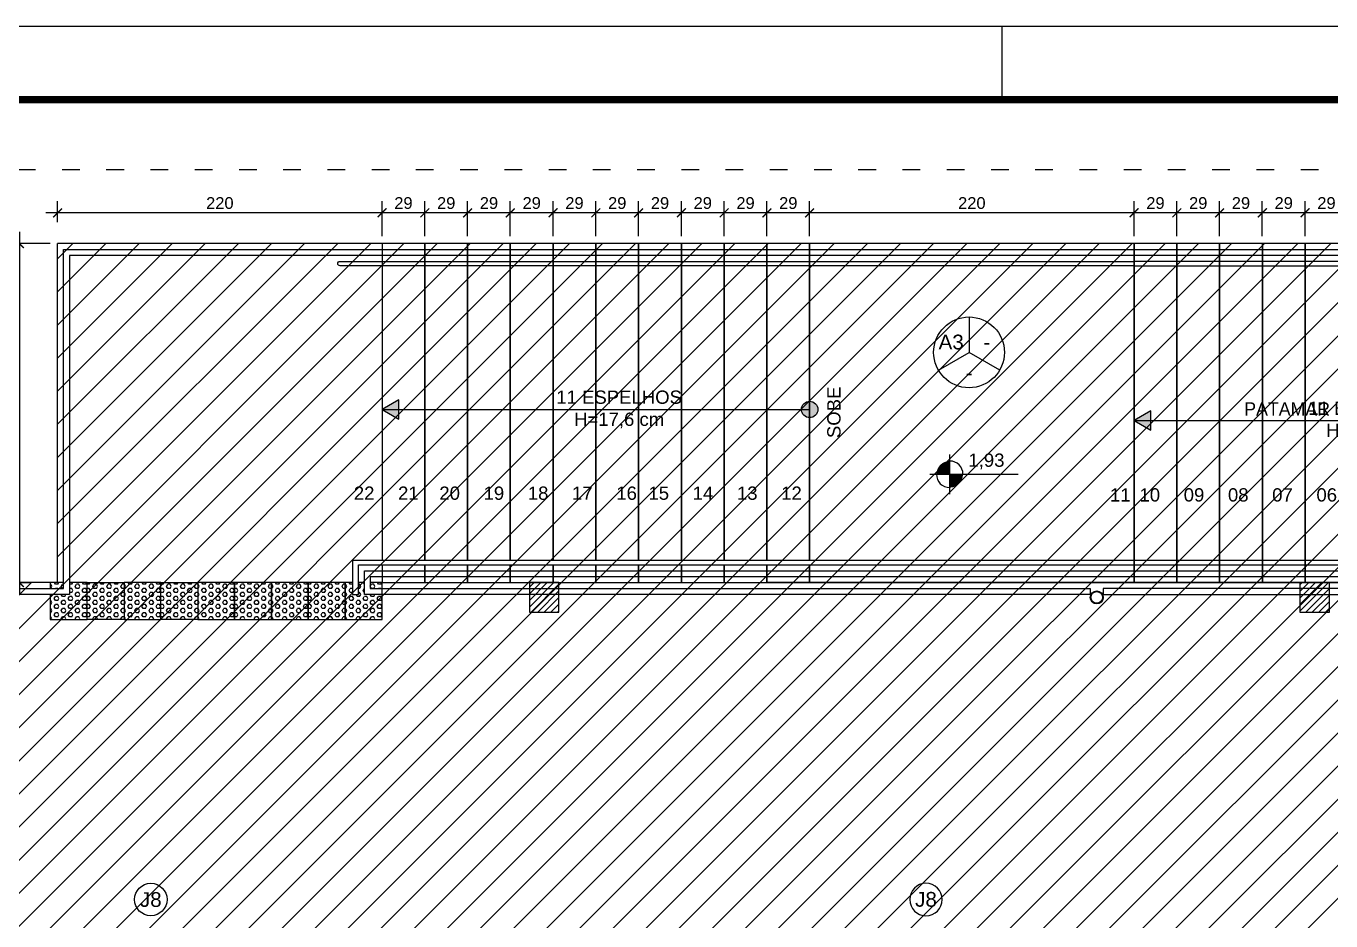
# Model space of a CAD drawing. Header units: millimetres. Extents: x 271 to 8721, y -7686 to -4716.
# Drawn here: x 4359 to 5244, y -5324 to -4716 of the extents above; entities that cross this region are included whole.
import ezdxf
from ezdxf.enums import TextEntityAlignment as Align

# ---------------------------------------------------------------- set-up
doc = ezdxf.new("R2010")
doc.units = ezdxf.units.MM
doc.linetypes.add('ACAD_ISO03W100', pattern=[30, 12, -18])
for name, color, linetype in [('3', 1, 'Continuous'), ('construir', 10, 'Continuous'), ('COTA', 8, 'Continuous'), ('Estrutura', 49, 'Continuous'), ('LEGENDA', 7, 'Continuous'), ('PISO', 3, 'Continuous'), ('PISO02', 8, 'Continuous'), ('PODOTÁTIL INTERNO', 142, 'Continuous'), ('Projeções', 6, 'ACAD_ISO03W100'), ('Texto', 7, 'Continuous'), ('VISTA 02', 1, 'Continuous')]:
    doc.layers.add(name, color=color, linetype=linetype)
doc.styles.add('ARIAL', font='Arial.ttf')
doc.dimstyles.new('COTA 50', dxfattribs={"dimscale": 0.5, "dimtxt": 16, "dimasz": 12, "dimexe": 16, "dimexo": 10, "dimgap": 5, "dimtad": 1, "dimrnd": 0.5, "dimtxsty": 'ARIAL', "dimblk": 'ARCHTICK', "dimcen": 2.5, "dimdle": 16, "dimclrd": 8, "dimclre": 8, "dimclrt": 7, "dimadec": 0, "dimazin": 0, "dimtfac": 1, "dimtmove": 1, "dimatfit": 3, "dimfxl": 1, "dimarcsym": 0})
pattern_1 = [(45, (-3724.3615, -17473.5864), (-2.245064, 2.245064), [])]

# ---------------------------------------------------------------- blocks, each defined once
blk = doc.blocks.new('A1 SEM ABA')
at = {"layer": 'LEGENDA'}
blk.add_line((-74, 58.4), (-74, 59.4), dxfattribs=at)
blk.add_lwpolyline([(-169, 59.4), (0, 59.4), (0, 0), (-169, 0), (-169, 59.4)], close=True, dxfattribs=at)
at = {"layer": 'LEGENDA', "const_width": 0.1}
blk.add_lwpolyline([(-1, 58.4), (-1, 1), (-166.5, 1), (-166.5, 58.4)], close=True, dxfattribs=at)
blk = doc.blocks.new('IND.ESQ.')
at = {"layer": 'Texto'}
blk.add_circle((0, 0), 5.5, dxfattribs=at)
at = {"layer": 'Texto', "style": 'ARIAL'}
blk.add_attdef('PP', text='', height=5, dxfattribs=at).set_placement((0, 0), align=Align.MIDDLE_CENTER)
blk = doc.blocks.new('_ArchTick')
at = {"layer": 'Texto', "color": 0, "const_width": 0.15}
blk.add_lwpolyline([(-0.5, -0.5), (0.5, 0.5)], dxfattribs=at)
blk = doc.blocks.new('*D293')
at = {"layer": 'COTA', "color": 8, "lineweight": -2, "transparency": 16777216}
for p, q in [((4600.71, -4859.09), (4600.71, -4835.19)), ((4629.71, -4859.09), (4629.71, -4835.19)), ((4637.71, -4843.19), (4592.71, -4843.19))]:
    blk.add_line(p, q, dxfattribs=at)
at = {"layer": 'Defpoints', "color": 0, "lineweight": -3, "transparency": 16777216}
for p in [(4600.71, -4843.19), (4600.71, -4864.09), (4629.71, -4864.09)]:
    blk.add_point(p, dxfattribs=at)
at = {"layer": 'COTA', "color": 8, "lineweight": -2, "transparency": 16777216, "xscale": 6, "yscale": 6, "zscale": 6, "rotation": 180}
blk.add_blockref('_ArchTick', (4600.71, -4843.19), dxfattribs=at)
at = {"layer": 'COTA', "color": 8, "lineweight": -2, "transparency": 16777216, "xscale": 6, "yscale": 6, "zscale": 6}
blk.add_blockref('_ArchTick', (4629.71, -4843.19), dxfattribs=at)
at = {"layer": 'COTA', "color": 7, "lineweight": -2, "transparency": 16777216, "insert": (4615.21, -4836.6), "char_height": 8, "attachment_point": 5, "style": 'ARIAL'}
blk.add_mtext('29', dxfattribs=at)
blk = doc.blocks.new('*D294')
at = {"layer": 'COTA', "color": 8, "lineweight": -2, "transparency": 16777216}
for p, q in [((4629.71, -4859.09), (4629.71, -4835.19)), ((4658.71, -4859.09), (4658.71, -4835.19)), ((4666.71, -4843.19), (4621.71, -4843.19))]:
    blk.add_line(p, q, dxfattribs=at)
at = {"layer": 'Defpoints', "color": 0, "lineweight": -3, "transparency": 16777216}
for p in [(4629.71, -4843.19), (4629.71, -4864.09), (4658.71, -4864.09)]:
    blk.add_point(p, dxfattribs=at)
at = {"layer": 'COTA', "color": 8, "lineweight": -2, "transparency": 16777216, "xscale": 6, "yscale": 6, "zscale": 6, "rotation": 180}
blk.add_blockref('_ArchTick', (4629.71, -4843.19), dxfattribs=at)
at = {"layer": 'COTA', "color": 8, "lineweight": -2, "transparency": 16777216, "xscale": 6, "yscale": 6, "zscale": 6}
blk.add_blockref('_ArchTick', (4658.71, -4843.19), dxfattribs=at)
at = {"layer": 'COTA', "color": 7, "lineweight": -2, "transparency": 16777216, "insert": (4644.21, -4836.6), "char_height": 8, "attachment_point": 5, "style": 'ARIAL'}
blk.add_mtext('29', dxfattribs=at)
blk = doc.blocks.new('*D295')
at = {"layer": 'COTA', "color": 8, "lineweight": -2, "transparency": 16777216}
for p, q in [((4658.71, -4859.09), (4658.71, -4835.19)), ((4687.71, -4859.09), (4687.71, -4835.19)), ((4695.71, -4843.19), (4650.71, -4843.19))]:
    blk.add_line(p, q, dxfattribs=at)
at = {"layer": 'Defpoints', "color": 0, "lineweight": -3, "transparency": 16777216}
for p in [(4658.71, -4843.19), (4658.71, -4864.09), (4687.71, -4864.09)]:
    blk.add_point(p, dxfattribs=at)
at = {"layer": 'COTA', "color": 8, "lineweight": -2, "transparency": 16777216, "xscale": 6, "yscale": 6, "zscale": 6, "rotation": 180}
blk.add_blockref('_ArchTick', (4658.71, -4843.19), dxfattribs=at)
at = {"layer": 'COTA', "color": 8, "lineweight": -2, "transparency": 16777216, "xscale": 6, "yscale": 6, "zscale": 6}
blk.add_blockref('_ArchTick', (4687.71, -4843.19), dxfattribs=at)
at = {"layer": 'COTA', "color": 7, "lineweight": -2, "transparency": 16777216, "insert": (4673.21, -4836.6), "char_height": 8, "attachment_point": 5, "style": 'ARIAL'}
blk.add_mtext('29', dxfattribs=at)
blk = doc.blocks.new('*D296')
at = {"layer": 'COTA', "color": 8, "lineweight": -2, "transparency": 16777216}
for p, q in [((4687.71, -4859.09), (4687.71, -4835.19)), ((4716.71, -4859.09), (4716.71, -4835.19)), ((4724.71, -4843.19), (4679.71, -4843.19))]:
    blk.add_line(p, q, dxfattribs=at)
at = {"layer": 'Defpoints', "color": 0, "lineweight": -3, "transparency": 16777216}
for p in [(4687.71, -4843.19), (4687.71, -4864.09), (4716.71, -4864.09)]:
    blk.add_point(p, dxfattribs=at)
at = {"layer": 'COTA', "color": 8, "lineweight": -2, "transparency": 16777216, "xscale": 6, "yscale": 6, "zscale": 6, "rotation": 180}
blk.add_blockref('_ArchTick', (4687.71, -4843.19), dxfattribs=at)
at = {"layer": 'COTA', "color": 8, "lineweight": -2, "transparency": 16777216, "xscale": 6, "yscale": 6, "zscale": 6}
blk.add_blockref('_ArchTick', (4716.71, -4843.19), dxfattribs=at)
at = {"layer": 'COTA', "color": 7, "lineweight": -2, "transparency": 16777216, "insert": (4702.21, -4836.6), "char_height": 8, "attachment_point": 5, "style": 'ARIAL'}
blk.add_mtext('29', dxfattribs=at)
blk = doc.blocks.new('*D297')
at = {"layer": 'COTA', "color": 8, "lineweight": -2, "transparency": 16777216}
for p, q in [((4716.71, -4859.09), (4716.71, -4835.19)), ((4745.71, -4859.09), (4745.71, -4835.19)), ((4753.71, -4843.19), (4708.71, -4843.19))]:
    blk.add_line(p, q, dxfattribs=at)
at = {"layer": 'Defpoints', "color": 0, "lineweight": -3, "transparency": 16777216}
for p in [(4716.71, -4843.19), (4716.71, -4864.09), (4745.71, -4864.09)]:
    blk.add_point(p, dxfattribs=at)
at = {"layer": 'COTA', "color": 8, "lineweight": -2, "transparency": 16777216, "xscale": 6, "yscale": 6, "zscale": 6, "rotation": 180}
blk.add_blockref('_ArchTick', (4716.71, -4843.19), dxfattribs=at)
at = {"layer": 'COTA', "color": 8, "lineweight": -2, "transparency": 16777216, "xscale": 6, "yscale": 6, "zscale": 6}
blk.add_blockref('_ArchTick', (4745.71, -4843.19), dxfattribs=at)
at = {"layer": 'COTA', "color": 7, "lineweight": -2, "transparency": 16777216, "insert": (4731.21, -4836.6), "char_height": 8, "attachment_point": 5, "style": 'ARIAL'}
blk.add_mtext('29', dxfattribs=at)
blk = doc.blocks.new('*D298')
at = {"layer": 'COTA', "color": 8, "lineweight": -2, "transparency": 16777216}
for p, q in [((4745.71, -4859.09), (4745.71, -4835.19)), ((4774.71, -4859.09), (4774.71, -4835.19)), ((4782.71, -4843.19), (4737.71, -4843.19))]:
    blk.add_line(p, q, dxfattribs=at)
at = {"layer": 'Defpoints', "color": 0, "lineweight": -3, "transparency": 16777216}
for p in [(4745.71, -4843.19), (4745.71, -4864.09), (4774.71, -4864.09)]:
    blk.add_point(p, dxfattribs=at)
at = {"layer": 'COTA', "color": 8, "lineweight": -2, "transparency": 16777216, "xscale": 6, "yscale": 6, "zscale": 6, "rotation": 180}
blk.add_blockref('_ArchTick', (4745.71, -4843.19), dxfattribs=at)
at = {"layer": 'COTA', "color": 8, "lineweight": -2, "transparency": 16777216, "xscale": 6, "yscale": 6, "zscale": 6}
blk.add_blockref('_ArchTick', (4774.71, -4843.19), dxfattribs=at)
at = {"layer": 'COTA', "color": 7, "lineweight": -2, "transparency": 16777216, "insert": (4760.21, -4836.6), "char_height": 8, "attachment_point": 5, "style": 'ARIAL'}
blk.add_mtext('29', dxfattribs=at)
blk = doc.blocks.new('*D299')
at = {"layer": 'COTA', "color": 8, "lineweight": -2, "transparency": 16777216}
for p, q in [((4774.71, -4859.09), (4774.71, -4835.19)), ((4803.71, -4859.09), (4803.71, -4835.19)), ((4811.71, -4843.19), (4766.71, -4843.19))]:
    blk.add_line(p, q, dxfattribs=at)
at = {"layer": 'Defpoints', "color": 0, "lineweight": -3, "transparency": 16777216}
for p in [(4774.71, -4843.19), (4774.71, -4864.09), (4803.71, -4864.09)]:
    blk.add_point(p, dxfattribs=at)
at = {"layer": 'COTA', "color": 8, "lineweight": -2, "transparency": 16777216, "xscale": 6, "yscale": 6, "zscale": 6, "rotation": 180}
blk.add_blockref('_ArchTick', (4774.71, -4843.19), dxfattribs=at)
at = {"layer": 'COTA', "color": 8, "lineweight": -2, "transparency": 16777216, "xscale": 6, "yscale": 6, "zscale": 6}
blk.add_blockref('_ArchTick', (4803.71, -4843.19), dxfattribs=at)
at = {"layer": 'COTA', "color": 7, "lineweight": -2, "transparency": 16777216, "insert": (4789.21, -4836.6), "char_height": 8, "attachment_point": 5, "style": 'ARIAL'}
blk.add_mtext('29', dxfattribs=at)
blk = doc.blocks.new('*D300')
at = {"layer": 'COTA', "color": 8, "lineweight": -2, "transparency": 16777216}
for p, q in [((4803.71, -4859.09), (4803.71, -4835.19)), ((4832.71, -4859.09), (4832.71, -4835.19)), ((4840.71, -4843.19), (4795.71, -4843.19))]:
    blk.add_line(p, q, dxfattribs=at)
at = {"layer": 'Defpoints', "color": 0, "lineweight": -3, "transparency": 16777216}
for p in [(4803.71, -4843.19), (4803.71, -4864.09), (4832.71, -4864.09)]:
    blk.add_point(p, dxfattribs=at)
at = {"layer": 'COTA', "color": 8, "lineweight": -2, "transparency": 16777216, "xscale": 6, "yscale": 6, "zscale": 6, "rotation": 180}
blk.add_blockref('_ArchTick', (4803.71, -4843.19), dxfattribs=at)
at = {"layer": 'COTA', "color": 8, "lineweight": -2, "transparency": 16777216, "xscale": 6, "yscale": 6, "zscale": 6}
blk.add_blockref('_ArchTick', (4832.71, -4843.19), dxfattribs=at)
at = {"layer": 'COTA', "color": 7, "lineweight": -2, "transparency": 16777216, "insert": (4818.21, -4836.6), "char_height": 8, "attachment_point": 5, "style": 'ARIAL'}
blk.add_mtext('29', dxfattribs=at)
blk = doc.blocks.new('*D301')
at = {"layer": 'COTA', "color": 8, "lineweight": -2, "transparency": 16777216}
for p, q in [((4832.71, -4859.09), (4832.71, -4835.19)), ((4861.71, -4859.09), (4861.71, -4835.19)), ((4869.71, -4843.19), (4824.71, -4843.19))]:
    blk.add_line(p, q, dxfattribs=at)
at = {"layer": 'Defpoints', "color": 0, "lineweight": -3, "transparency": 16777216}
for p in [(4832.71, -4843.19), (4832.71, -4864.09), (4861.71, -4864.09)]:
    blk.add_point(p, dxfattribs=at)
at = {"layer": 'COTA', "color": 8, "lineweight": -2, "transparency": 16777216, "xscale": 6, "yscale": 6, "zscale": 6, "rotation": 180}
blk.add_blockref('_ArchTick', (4832.71, -4843.19), dxfattribs=at)
at = {"layer": 'COTA', "color": 8, "lineweight": -2, "transparency": 16777216, "xscale": 6, "yscale": 6, "zscale": 6}
blk.add_blockref('_ArchTick', (4861.71, -4843.19), dxfattribs=at)
at = {"layer": 'COTA', "color": 7, "lineweight": -2, "transparency": 16777216, "insert": (4847.21, -4836.6), "char_height": 8, "attachment_point": 5, "style": 'ARIAL'}
blk.add_mtext('29', dxfattribs=at)
blk = doc.blocks.new('*D302')
at = {"layer": 'COTA', "color": 8, "lineweight": -2, "transparency": 16777216}
for p, q in [((4861.71, -4859.09), (4861.71, -4835.19)), ((4890.71, -4859.09), (4890.71, -4835.19)), ((4898.71, -4843.19), (4853.71, -4843.19))]:
    blk.add_line(p, q, dxfattribs=at)
at = {"layer": 'Defpoints', "color": 0, "lineweight": -3, "transparency": 16777216}
for p in [(4861.71, -4843.19), (4861.71, -4864.09), (4890.71, -4864.09)]:
    blk.add_point(p, dxfattribs=at)
at = {"layer": 'COTA', "color": 8, "lineweight": -2, "transparency": 16777216, "xscale": 6, "yscale": 6, "zscale": 6, "rotation": 180}
blk.add_blockref('_ArchTick', (4861.71, -4843.19), dxfattribs=at)
at = {"layer": 'COTA', "color": 8, "lineweight": -2, "transparency": 16777216, "xscale": 6, "yscale": 6, "zscale": 6}
blk.add_blockref('_ArchTick', (4890.71, -4843.19), dxfattribs=at)
at = {"layer": 'COTA', "color": 7, "lineweight": -2, "transparency": 16777216, "insert": (4876.21, -4836.6), "char_height": 8, "attachment_point": 5, "style": 'ARIAL'}
blk.add_mtext('29', dxfattribs=at)
blk = doc.blocks.new('*D308')
at = {"layer": 'COTA', "color": 8, "lineweight": -2, "transparency": 16777216}
for p, q in [((5226.71, -4859.09), (5226.71, -4835.19)), ((5255.71, -4859.09), (5255.71, -4835.19)), ((5263.71, -4843.19), (5218.71, -4843.19))]:
    blk.add_line(p, q, dxfattribs=at)
at = {"layer": 'Defpoints', "color": 0, "lineweight": -3, "transparency": 16777216}
for p in [(5226.71, -4843.19), (5226.71, -4864.09), (5255.71, -4864.09)]:
    blk.add_point(p, dxfattribs=at)
at = {"layer": 'COTA', "color": 8, "lineweight": -2, "transparency": 16777216, "xscale": 6, "yscale": 6, "zscale": 6, "rotation": 180}
blk.add_blockref('_ArchTick', (5226.71, -4843.19), dxfattribs=at)
at = {"layer": 'COTA', "color": 8, "lineweight": -2, "transparency": 16777216, "xscale": 6, "yscale": 6, "zscale": 6}
blk.add_blockref('_ArchTick', (5255.71, -4843.19), dxfattribs=at)
at = {"layer": 'COTA', "color": 7, "lineweight": -2, "transparency": 16777216, "insert": (5241.21, -4836.6), "char_height": 8, "attachment_point": 5, "style": 'ARIAL'}
blk.add_mtext('29', dxfattribs=at)
blk = doc.blocks.new('*D309')
at = {"layer": 'COTA', "color": 8, "lineweight": -2, "transparency": 16777216}
for p, q in [((5197.71, -4859.09), (5197.71, -4835.19)), ((5226.71, -4859.09), (5226.71, -4835.19)), ((5234.71, -4843.19), (5189.71, -4843.19))]:
    blk.add_line(p, q, dxfattribs=at)
at = {"layer": 'Defpoints', "color": 0, "lineweight": -3, "transparency": 16777216}
for p in [(5197.71, -4843.19), (5197.71, -4864.09), (5226.71, -4864.09)]:
    blk.add_point(p, dxfattribs=at)
at = {"layer": 'COTA', "color": 8, "lineweight": -2, "transparency": 16777216, "xscale": 6, "yscale": 6, "zscale": 6, "rotation": 180}
blk.add_blockref('_ArchTick', (5197.71, -4843.19), dxfattribs=at)
at = {"layer": 'COTA', "color": 8, "lineweight": -2, "transparency": 16777216, "xscale": 6, "yscale": 6, "zscale": 6}
blk.add_blockref('_ArchTick', (5226.71, -4843.19), dxfattribs=at)
at = {"layer": 'COTA', "color": 7, "lineweight": -2, "transparency": 16777216, "insert": (5212.21, -4836.6), "char_height": 8, "attachment_point": 5, "style": 'ARIAL'}
blk.add_mtext('29', dxfattribs=at)
blk = doc.blocks.new('*D310')
at = {"layer": 'COTA', "color": 8, "lineweight": -2, "transparency": 16777216}
for p, q in [((5168.71, -4859.09), (5168.71, -4835.19)), ((5197.71, -4859.09), (5197.71, -4835.19)), ((5205.71, -4843.19), (5160.71, -4843.19))]:
    blk.add_line(p, q, dxfattribs=at)
at = {"layer": 'Defpoints', "color": 0, "lineweight": -3, "transparency": 16777216}
for p in [(5168.71, -4843.19), (5168.71, -4864.09), (5197.71, -4864.09)]:
    blk.add_point(p, dxfattribs=at)
at = {"layer": 'COTA', "color": 8, "lineweight": -2, "transparency": 16777216, "xscale": 6, "yscale": 6, "zscale": 6, "rotation": 180}
blk.add_blockref('_ArchTick', (5168.71, -4843.19), dxfattribs=at)
at = {"layer": 'COTA', "color": 8, "lineweight": -2, "transparency": 16777216, "xscale": 6, "yscale": 6, "zscale": 6}
blk.add_blockref('_ArchTick', (5197.71, -4843.19), dxfattribs=at)
at = {"layer": 'COTA', "color": 7, "lineweight": -2, "transparency": 16777216, "insert": (5183.21, -4836.6), "char_height": 8, "attachment_point": 5, "style": 'ARIAL'}
blk.add_mtext('29', dxfattribs=at)
blk = doc.blocks.new('*D311')
at = {"layer": 'COTA', "color": 8, "lineweight": -2, "transparency": 16777216}
for p, q in [((5139.71, -4859.09), (5139.71, -4835.19)), ((5168.71, -4859.09), (5168.71, -4835.19)), ((5176.71, -4843.19), (5131.71, -4843.19))]:
    blk.add_line(p, q, dxfattribs=at)
at = {"layer": 'Defpoints', "color": 0, "lineweight": -3, "transparency": 16777216}
for p in [(5139.71, -4843.19), (5139.71, -4864.09), (5168.71, -4864.09)]:
    blk.add_point(p, dxfattribs=at)
at = {"layer": 'COTA', "color": 8, "lineweight": -2, "transparency": 16777216, "xscale": 6, "yscale": 6, "zscale": 6, "rotation": 180}
blk.add_blockref('_ArchTick', (5139.71, -4843.19), dxfattribs=at)
at = {"layer": 'COTA', "color": 8, "lineweight": -2, "transparency": 16777216, "xscale": 6, "yscale": 6, "zscale": 6}
blk.add_blockref('_ArchTick', (5168.71, -4843.19), dxfattribs=at)
at = {"layer": 'COTA', "color": 7, "lineweight": -2, "transparency": 16777216, "insert": (5154.21, -4836.6), "char_height": 8, "attachment_point": 5, "style": 'ARIAL'}
blk.add_mtext('29', dxfattribs=at)
blk = doc.blocks.new('*D312')
at = {"layer": 'COTA', "color": 8, "lineweight": -2, "transparency": 16777216}
for p, q in [((5110.71, -4859.09), (5110.71, -4835.19)), ((5139.71, -4859.09), (5139.71, -4835.19)), ((5147.71, -4843.19), (5102.71, -4843.19))]:
    blk.add_line(p, q, dxfattribs=at)
at = {"layer": 'Defpoints', "color": 0, "lineweight": -3, "transparency": 16777216}
for p in [(5110.71, -4843.19), (5110.71, -4864.09), (5139.71, -4864.09)]:
    blk.add_point(p, dxfattribs=at)
at = {"layer": 'COTA', "color": 8, "lineweight": -2, "transparency": 16777216, "xscale": 6, "yscale": 6, "zscale": 6, "rotation": 180}
blk.add_blockref('_ArchTick', (5110.71, -4843.19), dxfattribs=at)
at = {"layer": 'COTA', "color": 8, "lineweight": -2, "transparency": 16777216, "xscale": 6, "yscale": 6, "zscale": 6}
blk.add_blockref('_ArchTick', (5139.71, -4843.19), dxfattribs=at)
at = {"layer": 'COTA', "color": 7, "lineweight": -2, "transparency": 16777216, "insert": (5125.21, -4836.6), "char_height": 8, "attachment_point": 5, "style": 'ARIAL'}
blk.add_mtext('29', dxfattribs=at)
blk = doc.blocks.new('*D313')
at = {"layer": 'COTA', "color": 8, "lineweight": -2, "transparency": 16777216}
for p, q in [((4890.71, -4858.47), (4890.71, -4835.19)), ((5110.71, -4859.09), (5110.71, -4835.19)), ((5118.71, -4843.19), (4882.71, -4843.19))]:
    blk.add_line(p, q, dxfattribs=at)
at = {"layer": 'Defpoints', "color": 0, "lineweight": -3, "transparency": 16777216}
for p in [(4890.71, -4843.19), (4890.71, -4863.47), (5110.71, -4864.09)]:
    blk.add_point(p, dxfattribs=at)
at = {"layer": 'COTA', "color": 8, "lineweight": -2, "transparency": 16777216, "xscale": 6, "yscale": 6, "zscale": 6, "rotation": 180}
blk.add_blockref('_ArchTick', (4890.71, -4843.19), dxfattribs=at)
at = {"layer": 'COTA', "color": 8, "lineweight": -2, "transparency": 16777216, "xscale": 6, "yscale": 6, "zscale": 6}
blk.add_blockref('_ArchTick', (5110.71, -4843.19), dxfattribs=at)
at = {"layer": 'COTA', "color": 7, "lineweight": -2, "transparency": 16777216, "insert": (5000.71, -4836.6), "char_height": 8, "attachment_point": 5, "style": 'ARIAL'}
blk.add_mtext('220', dxfattribs=at)
blk = doc.blocks.new('*D314')
at = {"layer": 'COTA', "color": 8, "lineweight": -2, "transparency": 16777216}
for p, q in [((4380.71, -4849.51), (4380.71, -4835.19)), ((4600.71, -4859.09), (4600.71, -4835.19)), ((4608.71, -4843.19), (4372.71, -4843.19))]:
    blk.add_line(p, q, dxfattribs=at)
at = {"layer": 'Defpoints', "color": 0, "lineweight": -3, "transparency": 16777216}
for p in [(4380.71, -4843.19), (4380.71, -4854.51), (4600.71, -4864.09)]:
    blk.add_point(p, dxfattribs=at)
at = {"layer": 'COTA', "color": 8, "lineweight": -2, "transparency": 16777216, "xscale": 6, "yscale": 6, "zscale": 6, "rotation": 180}
blk.add_blockref('_ArchTick', (4380.71, -4843.19), dxfattribs=at)
at = {"layer": 'COTA', "color": 8, "lineweight": -2, "transparency": 16777216, "xscale": 6, "yscale": 6, "zscale": 6}
blk.add_blockref('_ArchTick', (4600.71, -4843.19), dxfattribs=at)
at = {"layer": 'COTA', "color": 7, "lineweight": -2, "transparency": 16777216, "insert": (4490.71, -4836.6), "char_height": 8, "attachment_point": 5, "style": 'ARIAL'}
blk.add_mtext('220', dxfattribs=at)
blk = doc.blocks.new('PIZZA')
at = {"layer": 'Texto'}
for points in [[(0, 12), (0, 0)], [(-10.39, -6), (0, 0)], [(10.39, -6), (0, 0)]]:
    blk.add_lwpolyline(points, dxfattribs=at)
blk.add_circle((0, 0), 12, dxfattribs=at)
at = {"layer": 'Texto', "style": 'ARIAL'}
for tag, p in [('A1', (-6.06, 3.5)), ('B1', (6.06, 3.5)), ('C1', (0, -7))]:
    blk.add_attdef(tag, text='', height=5, dxfattribs=at).set_placement(p, align=Align.MIDDLE_CENTER)
blk = doc.blocks.new('A$C1DFB60F3')
at = {"layer": 'Texto', "color": 0, "linetype": 'ByBlock'}
for p, q in [((0, -13.5), (0, 13.5)), ((-13.5, 0), (46.5, 0))]:
    blk.add_line(p, q, dxfattribs=at)
at = {"layer": 'Texto', "color": 0, "linetype": 'ByBlock', "const_width": 9}
for points in [[(-4.5, 0, -0.414214), (0, 4.5, -0.618034)], [(0, -4.5, 0.414214), (4.5, 0, 0.618034)]]:
    blk.add_lwpolyline(points, format="xyb", dxfattribs=at)
at = {"layer": 'Texto', "color": 0, "linetype": 'ByBlock'}
for start, end in [(0, 90), (180, 270)]:
    blk.add_arc((0, 0), 9, start, end, dxfattribs=at)
at = {"layer": 'Texto', "color": 0, "linetype": 'ByBlock', "style": 'ARIAL'}
blk.add_attdef('0,00', (12.7, 5.1), '', height=9, dxfattribs=at)
blk = doc.blocks.new('*D318')
at = {"layer": 'COTA', "color": 8, "lineweight": -2, "transparency": 16777216}
for p, q in [((4354.84, -4856.09), (4354.84, -5102.09)), ((4375.71, -4864.09), (4346.84, -4864.09)), ((4282.63, -5094.09), (4362.84, -5094.09))]:
    blk.add_line(p, q, dxfattribs=at)
at = {"layer": 'Defpoints', "color": 0, "lineweight": -3, "transparency": 16777216}
for p in [(4380.71, -4864.09), (4277.63, -5094.09), (4354.84, -5094.09)]:
    blk.add_point(p, dxfattribs=at)
at = {"layer": 'COTA', "color": 8, "lineweight": -2, "transparency": 16777216, "xscale": 6, "yscale": 6, "zscale": 6}
for p, rotation in [((4354.84, -4864.09), 90), ((4354.84, -5094.09), 270)]:
    blk.add_blockref('_ArchTick', p, dxfattribs=dict(at, rotation=rotation))
at = {"layer": 'COTA', "color": 7, "lineweight": -2, "transparency": 16777216, "insert": (4348.26, -4979.09), "char_height": 8, "attachment_point": 5, "rotation": 90, "style": 'ARIAL'}
blk.add_mtext('230', dxfattribs=at)

msp = doc.modelspace()

# ---------------------------------------------------------------- hatches: boundary and pattern name
at = {"layer": 'construir'}
h = msp.add_hatch(dxfattribs=at)
h.set_pattern_fill('ANSI31', color=256, scale=5, angle=180, style=0)
h.set_pattern_definition([(-135, (30607.291, 19309.159), (11.22532, -11.22532), [])])
h.paths.add_polyline_path([(1758.214, -5094.093), (1758.214, -4919.093), (633.214, -4919.093), (633.214, -5329.093), (6731.214, -5329.093), (6731.214, -5339.093), (7056.214, -5339.093), (7056.214, -5094.093), (5665.714, -5094.093), (5665.714, -4864.093), (4380.714, -4864.093), (4380.714, -5094.093)])
h = msp.add_hatch(dxfattribs=at)
h.set_pattern_fill('ANSI31', color=256, style=0)
h.set_pattern_definition(pattern_1)
h.paths.add_polyline_path([(4700.714, -5114.093), (4720.714, -5114.093), (4720.714, -5094.093), (4700.714, -5094.093)])
h = msp.add_hatch(dxfattribs=at)
h.set_pattern_fill('ANSI31', color=256, style=0)
h.set_pattern_definition(pattern_1)
h.paths.add_polyline_path([(5223.214, -5114.093), (5243.214, -5114.093), (5243.214, -5094.093), (5223.214, -5094.093)])
at = {"layer": 'PISO02'}
for points in [[(4600.714, -4976.593), (4612.181, -4983.213), (4612.181, -4969.972)], [(5110.714, -4984.093), (5122.181, -4990.713), (5122.181, -4977.472)]]:
    msp.add_hatch(color=256, dxfattribs=at).paths.add_polyline_path(points)
h = msp.add_hatch(color=256, dxfattribs=at)
edge = h.paths.add_edge_path()
edge.add_arc((4890.714, -4976.593), 5.55, -180, 180, ccw=False)
at = {"layer": 'PODOTÁTIL INTERNO'}
h = msp.add_hatch(dxfattribs=at)
h.set_pattern_fill('HEX', color=256, scale=0.5, angle=180, style=0, double=1)
h.set_pattern_definition([(180, (-862.7496, 9596.0523), (0, 2.74963), [1.5875, -3.175]), (60, (-862.7496, 9596.0523), (2.38124943, -1.374815), [1.5875, -3.175]), (120, (-864.337, 9596.0523), (2.38124943, 1.374815), [1.5875, -3.175])])
h.paths.add_polyline_path([(4384.714, -5094.093), (4375.714, -5094.093), (4375.714, -5098.093), (4384.714, -5098.093)])
h.paths.add_polyline_path([(4388.714, -5094.093), (4388.714, -5102.093), (4375.714, -5102.093), (4375.714, -5119.093), (4400.714, -5119.093), (4400.714, -5094.093)])
h = msp.add_hatch(dxfattribs=at)
h.set_pattern_fill('HEX', color=256, scale=0.5, angle=180, style=0, double=1)
h.set_pattern_definition([(180, (-812.7496, 9596.0523), (0, 2.74963), [1.5875, -3.175]), (60, (-812.7496, 9596.0523), (2.38124943, -1.374815), [1.5875, -3.175]), (120, (-814.337, 9596.0523), (2.38124943, 1.374815), [1.5875, -3.175])])
h.paths.add_polyline_path([(4425.714, -5119.093), (4450.714, -5119.093), (4450.714, -5094.093), (4425.714, -5094.093)])
h.paths.add_polyline_path([(4425.714, -5119.093), (4400.714, -5119.093), (4400.714, -5094.093), (4425.714, -5094.093)])
h = msp.add_hatch(dxfattribs=at)
h.set_pattern_fill('HEX', color=256, scale=0.5, angle=180, style=0, double=1)
h.set_pattern_definition([(180, (-762.7496, 9596.0523), (0, 2.74963), [1.5875, -3.175]), (60, (-762.7496, 9596.0523), (2.38124943, -1.374815), [1.5875, -3.175]), (120, (-764.337, 9596.0523), (2.38124943, 1.374815), [1.5875, -3.175])])
h.paths.add_polyline_path([(4475.714, -5119.093), (4500.714, -5119.093), (4500.714, -5094.093), (4475.714, -5094.093)])
h.paths.add_polyline_path([(4475.714, -5119.093), (4450.714, -5119.093), (4450.714, -5094.093), (4475.714, -5094.093)])
h = msp.add_hatch(dxfattribs=at)
h.set_pattern_fill('HEX', color=256, scale=0.5, angle=180, style=0, double=1)
h.set_pattern_definition([(180, (-712.7496, 9596.0523), (0, 2.74963), [1.5875, -3.175]), (60, (-712.7496, 9596.0523), (2.38124943, -1.374815), [1.5875, -3.175]), (120, (-714.337, 9596.0523), (2.38124943, 1.374815), [1.5875, -3.175])])
h.paths.add_polyline_path([(4525.714, -5119.093), (4550.714, -5119.093), (4550.714, -5094.093), (4525.714, -5094.093)])
h.paths.add_polyline_path([(4525.714, -5119.093), (4500.714, -5119.093), (4500.714, -5094.093), (4525.714, -5094.093)])
h = msp.add_hatch(dxfattribs=at)
h.set_pattern_fill('HEX', color=256, scale=0.5, angle=180, style=0, double=1)
h.set_pattern_definition([(180, (-662.7496, 9596.0523), (0, 2.74963), [1.5875, -3.175]), (60, (-662.7496, 9596.0523), (2.38124943, -1.374815), [1.5875, -3.175]), (120, (-664.337, 9596.0523), (2.38124943, 1.374815), [1.5875, -3.175])])
h.paths.add_polyline_path([(4600.714, -5098.093), (4600.714, -5094.093), (4592.714, -5094.093), (4592.714, -5098.093)])
h.paths.add_polyline_path([(4575.714, -5119.093), (4550.714, -5119.093), (4550.714, -5094.093), (4575.714, -5094.093)])
h.paths.add_polyline_path([(4580.714, -5094.093), (4575.714, -5094.093), (4575.714, -5119.093), (4600.714, -5119.093), (4600.714, -5102.093), (4588.714, -5102.093), (4588.714, -5094.093), (4584.714, -5094.093), (4584.714, -5102.093), (4580.714, -5102.093)])

# ---------------------------------------------------------------- linework, layer by layer
at = {"layer": '3', "linetype": 'Continuous'}
for radius in [4.445, 3.895]:
    msp.add_circle((5085.392, -5104.093), radius, dxfattribs=at)
at = {"layer": 'Estrutura', "linetype": 'Continuous'}
for points in [[(4700.714, -5114.093), (4720.714, -5114.093), (4720.714, -5094.093), (4700.714, -5094.093), (4700.714, -5114.093)], [(5223.214, -5114.093), (5243.214, -5114.093), (5243.214, -5094.093), (5223.214, -5094.093), (5223.214, -5114.093)]]:
    msp.add_lwpolyline(points, dxfattribs=at)
at = {"layer": 'PISO'}
for p, q in [((4600.714, -4864.093), (4380.714, -4864.093)), ((4380.714, -5094.093), (4380.714, -4864.093)), ((4380.714, -5094.093), (803.214, -5094.093)), ((7056.214, -5094.093), (4861.214, -5094.093))]:
    msp.add_line(p, q, dxfattribs=at)
for points in [[(4629.714, -5079.093), (4629.714, -4864.093), (4600.714, -4864.093), (4600.714, -5079.093)], [(4658.714, -5079.093), (4658.714, -4864.093), (4629.714, -4864.093), (4629.714, -5079.093)], [(4687.714, -5079.093), (4687.714, -4864.093), (4658.714, -4864.093), (4658.714, -5079.093)], [(4716.714, -5079.093), (4716.714, -4864.093), (4687.714, -4864.093), (4687.714, -5079.093)], [(4745.714, -5079.093), (4745.714, -4864.093), (4716.714, -4864.093), (4716.714, -5079.093)], [(4774.714, -5079.093), (4774.714, -4864.093), (4745.714, -4864.093), (4745.714, -5079.093)], [(4803.714, -5079.093), (4803.714, -4864.093), (4774.714, -4864.093), (4774.714, -5079.093)], [(4832.714, -5079.093), (4832.714, -4864.093), (4803.714, -4864.093), (4803.714, -5079.093)], [(4861.714, -5079.093), (4861.714, -4864.093), (4832.714, -4864.093), (4832.714, -5079.093)], [(4890.714, -5079.093), (4890.714, -4864.093), (4861.714, -4864.093), (4861.714, -5079.093)], [(4890.714, -5082.093), (4890.714, -5094.093), (5110.714, -5094.093), (5110.714, -4864.093), (4890.714, -4864.093), (4890.714, -5079.093)], [(4600.714, -5082.093), (4600.714, -5094.093), (4629.714, -5094.093), (4629.714, -5082.093)], [(4629.714, -5082.093), (4629.714, -5094.093), (4658.714, -5094.093), (4658.714, -5082.093)], [(4658.714, -5082.093), (4658.714, -5094.093), (4687.714, -5094.093), (4687.714, -5082.093)], [(4687.714, -5082.093), (4687.714, -5094.093), (4716.714, -5094.093), (4716.714, -5082.093)], [(4716.714, -5082.093), (4716.714, -5094.093), (4745.714, -5094.093), (4745.714, -5082.093)], [(4745.714, -5082.093), (4745.714, -5094.093), (4774.714, -5094.093), (4774.714, -5082.093)], [(4774.714, -5082.093), (4774.714, -5094.093), (4803.714, -5094.093), (4803.714, -5082.093)], [(4803.714, -5082.093), (4803.714, -5094.093), (4832.714, -5094.093), (4832.714, -5082.093)], [(4832.714, -5082.093), (4832.714, -5094.093), (4861.714, -5094.093), (4861.714, -5082.093)], [(4861.714, -5082.093), (4861.714, -5094.093), (4890.714, -5094.093), (4890.714, -5082.093)]]:
    msp.add_lwpolyline(points, dxfattribs=at)
for points in [[(5110.714, -5094.093), (5139.714, -5094.093), (5139.714, -4864.093), (5110.714, -4864.093)], [(5139.714, -5094.093), (5168.714, -5094.093), (5168.714, -4864.093), (5139.714, -4864.093)], [(5168.714, -5094.093), (5197.714, -5094.093), (5197.714, -4864.093), (5168.714, -4864.093)], [(5197.714, -5094.093), (5226.714, -5094.093), (5226.714, -4864.093), (5197.714, -4864.093)], [(5226.714, -5094.093), (5255.714, -5094.093), (5255.714, -4864.093), (5226.714, -4864.093)]]:
    msp.add_lwpolyline(points, close=True, dxfattribs=at)
at = {"layer": 'PISO02'}
for points in [[(4600.714, -4976.593), (4612.181, -4983.213), (4612.181, -4969.972)], [(5110.714, -4984.093), (5122.181, -4990.713), (5122.181, -4977.472)], [(4425.714, -5119.093), (4400.714, -5119.093), (4400.714, -5094.093), (4425.714, -5094.093)], [(4425.714, -5119.093), (4450.714, -5119.093), (4450.714, -5094.093), (4425.714, -5094.093)], [(4475.714, -5119.093), (4450.714, -5119.093), (4450.714, -5094.093), (4475.714, -5094.093)], [(4475.714, -5119.093), (4500.714, -5119.093), (4500.714, -5094.093), (4475.714, -5094.093)], [(4500.714, -5119.093), (4525.714, -5119.093), (4525.714, -5094.093), (4500.714, -5094.093)], [(4525.714, -5119.093), (4550.714, -5119.093), (4550.714, -5094.093), (4525.714, -5094.093)], [(4550.714, -5119.093), (4575.714, -5119.093), (4575.714, -5094.093), (4550.714, -5094.093)]]:
    msp.add_lwpolyline(points, close=True, dxfattribs=at)
for points in [[(4600.714, -4976.593), (4890.714, -4976.593)], [(5110.714, -4984.093), (5400.714, -4984.093)], [(4384.714, -5094.093), (4375.714, -5094.093), (4375.714, -5098.093)], [(4375.714, -5102.093), (4375.714, -5119.093), (4400.714, -5119.093), (4400.714, -5094.093), (4388.714, -5094.093)], [(4580.714, -5094.093), (4575.714, -5094.093), (4575.714, -5119.093), (4600.714, -5119.093), (4600.714, -5094.093), (4592.714, -5094.093)], [(4588.714, -5094.093), (4584.714, -5094.093)]]:
    msp.add_lwpolyline(points, dxfattribs=at)
msp.add_circle((4890.714, -4976.593), 5.55, dxfattribs=at)
at = {"layer": 'Projeções'}
msp.add_lwpolyline([(7056.214, -5339.093), (7056.214, -5094.093), (7056.214, -4994.093), (5715.714, -4994.093), (5715.714, -4814.093), (4330.714, -4814.093), (4330.714, -4994.093), (1808.214, -4994.093, 0), (1808.214, -4994.093), (1808.214, -4869.093, 0), (1808.214, -4869.093), (553.214, -4869.093)], format="xyb", dxfattribs=at)
at = {"layer": 'VISTA 02'}
for points in [[(4388.714, -5102.093), (4205.159, -5102.093), (4205.159, -5098.093), (4384.714, -5098.093), (4384.714, -4868.093, 0), (4384.714, -4868.093), (5400.714, -4868.093), (5400.714, -4872.093), (4388.714, -4872.093, 0), (4388.714, -4872.093), (4388.714, -5102.093)], [(5110.714, -4879.093), (4572.214, -4879.093, -1), (4572.214, -4876.093), (5110.714, -4876.093)], [(5110.714, -4879.093), (5429.214, -4879.093, 1), (5429.214, -4876.093), (5110.714, -4876.093)], [(5280.714, -5079.093), (4580.714, -5079.093, 0), (4580.714, -5079.093), (4580.714, -5102.093, 0), (4580.714, -5102.093), (4584.714, -5102.093), (4584.714, -5082.093, 0), (4584.714, -5082.093), (5280.714, -5082.093)], [(4588.714, -5102.093), (4588.714, -5086.093, 0), (4588.714, -5086.093), (5400.714, -5086.093), (5400.714, -5090.093), (4592.714, -5090.093, 0), (4592.714, -5090.093), (4592.714, -5098.093), (4600.714, -5098.093)], [(4600.714, -5098.093), (5080.947, -5098.093, 0), (5080.947, -5098.093), (5080.947, -5102.093, 0), (5080.947, -5102.093), (4600.714, -5102.093)]]:
    msp.add_lwpolyline(points, format="xyb", dxfattribs=at)
msp.add_lwpolyline([(4600.714, -5102.093), (4588.714, -5102.093)], dxfattribs=at)
msp.add_lwpolyline([(5598.447, -5098.093), (5089.837, -5098.093), (5089.837, -5102.093), (5598.447, -5102.093)], close=True, dxfattribs=at)

# ---------------------------------------------------------------- block references
at = {"layer": 'LEGENDA', "xscale": 49.99999999947613, "yscale": 49.99999999947613, "zscale": 49.99999999947613}
msp.add_blockref('A1 SEM ABA', (8721.25, -7686.485), dxfattribs=at)
at = {"layer": 'LEGENDA'}
msp.add_blockref('A$C1DFB60F3', (4985.67, -5020.589), dxfattribs=at).add_auto_attribs({'0,00': '1,93'})
at = {"layer": 'LEGENDA', "xscale": 2, "yscale": 2, "zscale": 2}
msp.add_blockref('IND.ESQ.', (4443.875, -5309.093), dxfattribs=at).add_auto_attribs({'PP': 'J8'})
at = {"layer": 'LEGENDA'}
ref = msp.add_blockref('IND.ESQ.', (4969.591, -5309.093), dxfattribs=dict(at, xscale=-2, yscale=2, zscale=2, rotation=180))
ref.add_attrib('PP', 'J8', dxfattribs={"layer": 'Texto', "height": 10, "style": 'ARIAL'}).set_placement((4969.591, -5308.963), align=Align.MIDDLE_CENTER)
at = {"layer": 'Texto', "xscale": 2, "yscale": 2, "zscale": 2}
msp.add_blockref('PIZZA', (4998.809, -4937.842), dxfattribs=at).add_auto_attribs({'C1': '-', 'B1': '-', 'A1': 'A3'})

# ---------------------------------------------------------------- texts
at = {"layer": 'PISO02', "style": 'ARIAL'}
msp.add_text('SOBE', height=9, rotation=90, dxfattribs=at).set_placement((4907.144, -4978.555), align=Align.MIDDLE_CENTER)
at = {"layer": 'PISO02', "char_height": 9, "width": 326.45389, "attachment_point": 5, "style": 'ARIAL'}
for insert in [(4761.487, -4976.593), (5271.487, -4984.093)]:
    msp.add_mtext('11 ESPELHOS\\PH=17,6 cm', dxfattribs=dict(at, insert=insert))
at = {"layer": 'Texto', "style": 'ARIAL'}
for s, p in [('22', (4588.562, -5033.393)), ('21', (4618.562, -5033.393)), ('20', (4646.562, -5033.393)), ('19', (4676.562, -5033.393)), ('18', (4706.562, -5033.393)), ('17', (4736.562, -5033.393)), ('16', (4766.562, -5033.393)), ('15', (4788.372, -5033.393)), ('14', (4818.372, -5033.393)), ('13', (4848.372, -5033.393)), ('12', (4878.372, -5033.393)), ('11', (5101.413, -5034.542)), ('10', (5121.377, -5034.542)), ('09', (5151.377, -5034.542)), ('08', (5181.377, -5034.542)), ('07', (5211.377, -5034.542)), ('06', (5241.377, -5034.542))]:
    msp.add_text(s, height=9, dxfattribs=at).set_placement(p, align=Align.MIDDLE_CENTER)
at = {"layer": 'Texto', "insert": (5185.44, -4971.73), "char_height": 9, "width": 60.85342, "attachment_point": 1}
msp.add_mtext('PATAMAR', dxfattribs=at)

# ---------------------------------------------------------------- dimensions: what is measured, and where the dimension line sits
at = {"layer": 'COTA'}
for base, p1, p2, angle, picture, middle in [((4380.714, -4843.186), (4600.714, -4864.093), (4380.714, -4854.507), 180, '*D314', (4490.714, -4836.601)), ((4600.714, -4843.186), (4629.714, -4864.093), (4600.714, -4864.093), 180, '*D293', (4615.214, -4836.601)), ((4629.714, -4843.186), (4658.714, -4864.093), (4629.714, -4864.093), 180, '*D294', (4644.214, -4836.601)), ((4658.714, -4843.186), (4687.714, -4864.093), (4658.714, -4864.093), 180, '*D295', (4673.214, -4836.601)), ((4687.714, -4843.186), (4716.714, -4864.093), (4687.714, -4864.093), 180, '*D296', (4702.214, -4836.601)), ((4716.714, -4843.186), (4745.714, -4864.093), (4716.714, -4864.093), 180, '*D297', (4731.214, -4836.601)), ((4745.714, -4843.186), (4774.714, -4864.093), (4745.714, -4864.093), 180, '*D298', (4760.214, -4836.601)), ((4774.714, -4843.186), (4803.714, -4864.093), (4774.714, -4864.093), 180, '*D299', (4789.214, -4836.601)), ((4803.714, -4843.186), (4832.714, -4864.093), (4803.714, -4864.093), 180, '*D300', (4818.214, -4836.601)), ((4832.714, -4843.186), (4861.714, -4864.093), (4832.714, -4864.093), 180, '*D301', (4847.214, -4836.601)), ((4861.714, -4843.186), (4890.714, -4864.093), (4861.714, -4864.093), 180, '*D302', (4876.214, -4836.601)), ((4890.714, -4843.186), (5110.714, -4864.093), (4890.714, -4863.468), 180, '*D313', (5000.714, -4836.601)), ((5110.714, -4843.186), (5139.714, -4864.093), (5110.714, -4864.093), 180, '*D312', (5125.214, -4836.601)), ((5139.714, -4843.186), (5168.714, -4864.093), (5139.714, -4864.093), 180, '*D311', (5154.214, -4836.601)), ((5168.714, -4843.186), (5197.714, -4864.093), (5168.714, -4864.093), 180, '*D310', (5183.214, -4836.601)), ((5197.714, -4843.186), (5226.714, -4864.093), (5197.714, -4864.093), 180, '*D309', (5212.214, -4836.601)), ((5226.714, -4843.186), (5255.714, -4864.093), (5226.714, -4864.093), 180, '*D308', (5241.214, -4836.601)), ((4354.843, -5094.093), (4380.714, -4864.093), (4277.633, -5094.093), 90, '*D318', (4348.256, -4979.093))]:
    dim = msp.add_linear_dim(base=base, p1=p1, p2=p2, angle=angle, dimstyle='COTA 50', dxfattribs=at)
    dim.commit()
    dim.dimension.update_dxf_attribs({"geometry": picture, "text_midpoint": middle})

doc.saveas('drawing.dxf')
